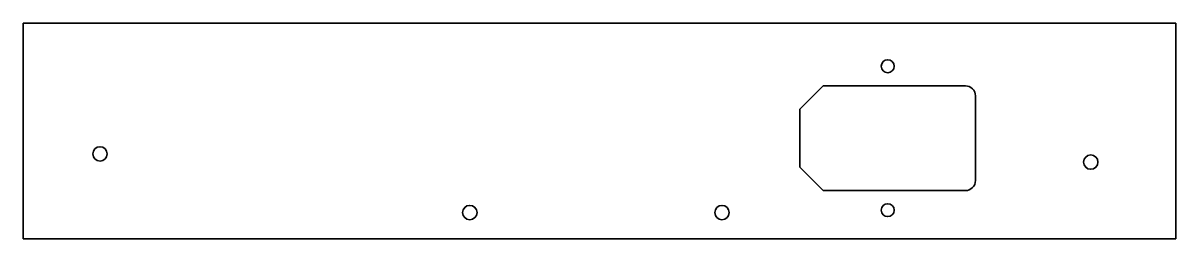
# Model space of a CAD drawing. Extents: x 434 to 754, y 390 to 450.
import ezdxf

# ---------------------------------------------------------------- set-up
doc = ezdxf.new("R2010")
doc.units = 0

msp = doc.modelspace()

# ---------------------------------------------------------------- linework, layer by layer
at = {"color": 7, "lineweight": 35}
for p, q in [((434.5, 450.5), (754.5, 450.5)), ((434.5, 390.5), (434.5, 450.5)), ((754.5, 450.5), (754.5, 390.5)), ((656.618652, 433.049988), (650.150024, 426.58136)), ((696.049988, 433.049988), (656.618652, 433.049988)), ((698.849976, 406.75), (698.849976, 430.25)), ((650.150024, 426.58136), (650.150024, 410.41864)), ((650.150024, 410.41864), (656.618652, 403.950012)), ((656.618652, 403.950012), (696.049988, 403.950012)), ((754.5, 390.5), (434.5, 390.5))]:
    msp.add_line(p, q, dxfattribs=at)
for centre, radius in [((674.5, 438.5), 1.8), ((455.857513, 414.141296), 2.000001), ((730.858704, 411.857513), 2.000001), ((674.5, 398.5), 1.8), ((558.5, 397.839752), 2), ((628.5, 397.839752), 2)]:
    msp.add_circle(centre, radius, dxfattribs=at)
for centre, start, end in [((696.050049, 430.250031), 359.999481, 90.000522), ((696.050049, 406.749969), 269.999478, 0.000519)]:
    msp.add_arc(centre, 2.799975, start, end, dxfattribs=at)

doc.saveas('drawing.dxf')
